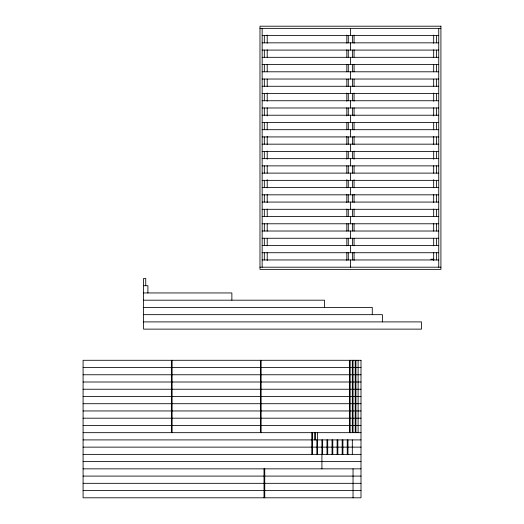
<?xml version="1.0" encoding="UTF-8"?>
<svg xmlns="http://www.w3.org/2000/svg" width="524" height="524" viewBox="0 0 524 524"><rect width="100%" height="100%" fill="white"/><g stroke="black" fill="none" stroke-linecap="round" stroke-linejoin="round"><path stroke-width="0.79" d="M259.983 28.368L440.913 28.368M262.151 35.606L438.739 35.606M262.151 42.844L438.739 42.844M262.151 50.081L438.739 50.081M262.151 57.319L438.739 57.319M262.151 64.557L438.739 64.557M262.151 71.795L438.739 71.795M262.151 79.032L438.739 79.032M262.151 86.27L438.739 86.27M262.151 93.508L438.739 93.508M262.151 100.746L438.739 100.746M262.151 107.983L438.739 107.983M262.151 115.221L438.739 115.221M262.151 122.459L438.739 122.459M262.151 129.697L438.739 129.697M262.151 136.928L438.739 136.928M262.151 144.166L438.739 144.166M262.151 151.403L438.739 151.403M262.151 158.641L438.739 158.641M262.151 165.879L438.739 165.879M262.151 173.117L438.739 173.117M262.151 180.354L438.739 180.354M262.151 187.592L438.739 187.592M262.151 194.83L438.739 194.83M262.151 202.067L438.739 202.067M262.151 209.305L438.739 209.305M262.151 216.543L438.739 216.543M262.151 223.781L438.739 223.781M262.151 231.018L438.739 231.018M262.151 238.256L438.739 238.256M262.151 245.487L438.739 245.487M262.151 252.725L438.739 252.725M430.78 259.242L433.898 259.242M262.151 259.963L438.739 259.963M259.983 267.201L440.913 267.201M143.576 285.711L147.912 285.711L147.912 292.949M143.576 292.949L231.87 292.949L231.87 300.187M143.576 300.187L324.507 300.187L324.507 307.424M143.576 307.424L372.269 307.424L372.269 314.662M143.576 314.662L382.402 314.662L382.402 321.9M143.576 321.9L421.486 321.9L421.486 329.131L143.576 329.131L143.576 278.473L145.744 278.473L145.744 285.711M83.087 367.527L171.381 367.527M172.108 367.527L260.402 367.527M261.129 367.527L349.423 367.527M350.143 367.527L355.213 367.527M355.934 367.527L361.003 367.527M83.087 374.765L171.381 374.765M172.108 374.765L260.402 374.765M261.129 374.765L349.423 374.765M350.143 374.765L355.213 374.765M355.934 374.765L361.003 374.765M83.087 382.003L171.381 382.003M172.108 382.003L260.402 382.003M261.129 382.003L349.423 382.003M350.143 382.003L355.213 382.003M355.934 382.003L361.003 382.003M83.087 389.24L171.381 389.24M172.108 389.24L260.402 389.24M261.129 389.24L349.423 389.24M350.143 389.24L355.213 389.24M355.934 389.24L361.003 389.24M83.087 396.478L171.381 396.478M172.108 396.478L260.402 396.478M261.129 396.478L349.423 396.478M350.143 396.478L355.213 396.478M355.934 396.478L361.003 396.478M83.087 403.716L171.381 403.716M172.108 403.716L260.402 403.716M261.129 403.716L349.423 403.716M350.143 403.716L355.213 403.716M355.934 403.716L361.003 403.716M83.087 410.954L171.381 410.954M172.108 410.954L260.402 410.954M261.129 410.954L349.423 410.954M350.143 410.954L355.213 410.954M355.934 410.954L361.003 410.954M83.087 418.191L171.381 418.191M172.108 418.191L260.402 418.191M261.129 418.191L349.423 418.191M350.143 418.191L355.213 418.191M355.934 418.191L361.003 418.191M83.087 425.429L171.381 425.429M172.108 425.429L260.402 425.429M261.129 425.429L349.423 425.429M350.143 425.429L355.213 425.429M355.934 425.429L361.003 425.429M83.087 432.667L361.003 432.667M83.087 439.905L361.003 439.905M83.087 447.136L316.856 447.136M317.577 447.136L326.983 447.136M327.71 447.136L342.185 447.136M342.906 447.136L347.248 447.136M347.975 447.136L361.003 447.136M83.087 454.374L361.003 454.374M83.087 461.611L361.003 461.611M83.087 468.849L361.003 468.849M83.087 476.087L264.017 476.087M264.744 476.087L361.003 476.087M83.087 483.325L264.017 483.325M264.744 483.325L361.003 483.325M83.087 490.562L264.017 490.562M264.744 490.562L361.003 490.562M438.739 28.368L438.739 267.201M436.571 35.606L436.571 42.844M436.571 50.081L436.571 57.319M436.571 64.557L436.571 71.795M436.571 79.032L436.571 86.27M436.571 93.508L436.571 100.746M436.571 107.983L436.571 115.221M436.571 122.459L436.571 129.697M436.571 136.928L436.571 144.166M436.571 151.403L436.571 158.641M436.571 165.879L436.571 173.117M436.571 180.354L436.571 187.592M436.571 194.83L436.571 202.067M436.571 209.305L436.571 216.543M436.571 223.781L436.571 231.018M436.571 238.256L436.571 245.487M436.571 252.725L436.571 259.963M433.676 35.069L433.676 43.237M433.676 49.773L433.676 57.123M433.676 64.478L433.676 71.827M433.676 79.176L433.676 86.525M433.676 93.062L433.676 101.23M433.676 107.767L433.676 115.935M433.676 122.465L433.676 129.814M433.676 136.351L433.676 144.519M433.676 151.056L433.676 159.224M433.676 165.754L433.676 173.11M433.676 179.64L433.676 187.808M433.676 194.345L433.676 202.513M433.676 209.043L433.676 216.399M433.676 223.748L433.676 231.097M433.676 238.453L433.676 245.802M433.676 252.332L433.676 260.5M358.108 360.289L358.108 432.667M355.934 360.289L355.934 432.667M355.213 360.289L355.213 432.667M354.067 35.069L354.067 43.237M354.067 49.773L354.067 57.123M354.067 64.478L354.067 71.827M354.067 79.176L354.067 86.525M354.067 93.062L354.067 101.23M354.067 107.767L354.067 115.935M354.067 122.465L354.067 129.814M354.067 136.351L354.067 144.519M354.067 151.056L354.067 159.224M354.067 165.754L354.067 173.11M354.067 179.64L354.067 187.808M354.067 194.345L354.067 202.513M354.067 209.043L354.067 216.399M354.067 223.748L354.067 231.097M354.067 238.453L354.067 245.802M354.067 252.332L354.067 260.5M353.038 360.289L353.038 432.667M353.038 468.849L353.038 497.8M352.619 35.606L352.619 42.844M352.619 50.081L352.619 57.319M352.619 64.557L352.619 71.795M352.619 79.032L352.619 86.27M352.619 93.508L352.619 100.746M352.619 107.983L352.619 115.221M352.619 122.459L352.619 129.697M352.619 136.928L352.619 144.166M352.619 151.403L352.619 158.641M352.619 165.879L352.619 173.117M352.619 180.354L352.619 187.592M352.619 194.83L352.619 202.067M352.619 209.305L352.619 216.543M352.619 223.781L352.619 231.018M352.619 238.256L352.619 245.487M352.619 252.725L352.619 259.963M352.318 360.289L352.318 432.667M352.318 439.905L352.318 454.374M350.445 28.368L350.445 35.606M350.445 42.844L350.445 50.081M350.445 57.319L350.445 64.557M350.445 71.795L350.445 79.032M350.445 86.27L350.445 93.508M350.445 100.746L350.445 107.983M350.445 115.221L350.445 122.459M350.445 129.697L350.445 136.928M350.445 144.166L350.445 151.403M350.445 158.641L350.445 165.879M350.445 173.117L350.445 180.354M350.445 187.592L350.445 194.83M350.445 202.067L350.445 209.305M350.445 216.543L350.445 223.781M350.445 231.018L350.445 238.256M350.445 245.487L350.445 252.725M350.445 259.963L350.445 267.201M350.143 360.289L350.143 432.667M349.423 360.289L349.423 432.667M348.277 35.606L348.277 42.844M348.277 50.081L348.277 57.319M348.277 64.557L348.277 71.795M348.277 79.032L348.277 86.27M348.277 93.508L348.277 100.746M348.277 107.983L348.277 115.221M348.277 122.459L348.277 129.697M348.277 136.928L348.277 144.166M348.277 151.403L348.277 158.641M348.277 165.879L348.277 173.117M348.277 180.354L348.277 187.592M348.277 194.83L348.277 202.067M348.277 209.305L348.277 216.543M348.277 223.781L348.277 231.018M348.277 238.256L348.277 245.487M348.277 252.725L348.277 259.963M347.975 439.905L347.975 454.374M347.248 439.905L347.248 454.374M346.829 35.069L346.829 43.237M346.829 49.773L346.829 57.123M346.829 64.478L346.829 71.827M346.829 79.176L346.829 86.525M346.829 93.062L346.829 101.23M346.829 107.767L346.829 115.935M346.829 122.465L346.829 129.814M346.829 136.351L346.829 144.519M346.829 151.056L346.829 159.224M346.829 165.754L346.829 173.11M346.829 179.64L346.829 187.808M346.829 194.345L346.829 202.513M346.829 209.043L346.829 216.399M346.829 223.748L346.829 231.097M346.829 238.453L346.829 245.802M346.829 252.332L346.829 260.5M342.906 439.905L342.906 454.374M342.185 439.905L342.185 454.374M337.842 439.905L337.842 454.374M337.115 439.905L337.115 454.374M332.773 439.905L332.773 454.374M332.052 439.905L332.052 454.374M327.71 439.905L327.71 454.374M326.983 439.905L326.983 454.374M322.64 439.905L322.64 454.374M321.919 439.905L321.919 468.849M317.577 432.667L317.577 454.374M316.856 439.905L316.856 454.374M315.409 432.667L315.409 439.905M314.682 432.667L314.682 439.905M312.514 432.667L312.514 454.374M311.787 432.667L311.787 454.374M267.214 35.069L267.214 43.237M267.214 49.773L267.214 57.123M267.214 64.478L267.214 71.827M267.214 79.176L267.214 86.525M267.214 93.062L267.214 101.23M267.214 107.767L267.214 115.935M267.214 122.465L267.214 129.814M267.214 136.351L267.214 144.519M267.214 151.056L267.214 159.224M267.214 165.754L267.214 173.11M267.214 179.64L267.214 187.808M267.214 194.345L267.214 202.513M267.214 209.043L267.214 216.399M267.214 223.748L267.214 231.097M267.214 238.453L267.214 245.802M267.214 252.332L267.214 260.5M264.744 468.849L264.744 497.8M264.319 35.606L264.319 42.844M264.319 50.081L264.319 57.319M264.319 64.557L264.319 71.795M264.319 79.032L264.319 86.27M264.319 93.508L264.319 100.746M264.319 107.983L264.319 115.221M264.319 122.459L264.319 129.697M264.319 136.928L264.319 144.166M264.319 151.403L264.319 158.641M264.319 165.879L264.319 173.117M264.319 180.354L264.319 187.592M264.319 194.83L264.319 202.067M264.319 209.305L264.319 216.543M264.319 223.781L264.319 231.018M264.319 238.256L264.319 245.487M264.319 252.725L264.319 259.963M264.017 468.849L264.017 497.8M262.151 28.368L262.151 267.201M261.129 360.289L261.129 432.667M260.402 360.289L260.402 432.667M172.108 360.289L172.108 432.667M171.381 360.289L171.381 432.667M440.913 26.2L259.983 26.2L259.983 269.375L440.913 269.375L440.913 26.2M361.003 360.289L83.087 360.289L83.087 497.8L361.003 497.8L361.003 360.289"/></g></svg>
